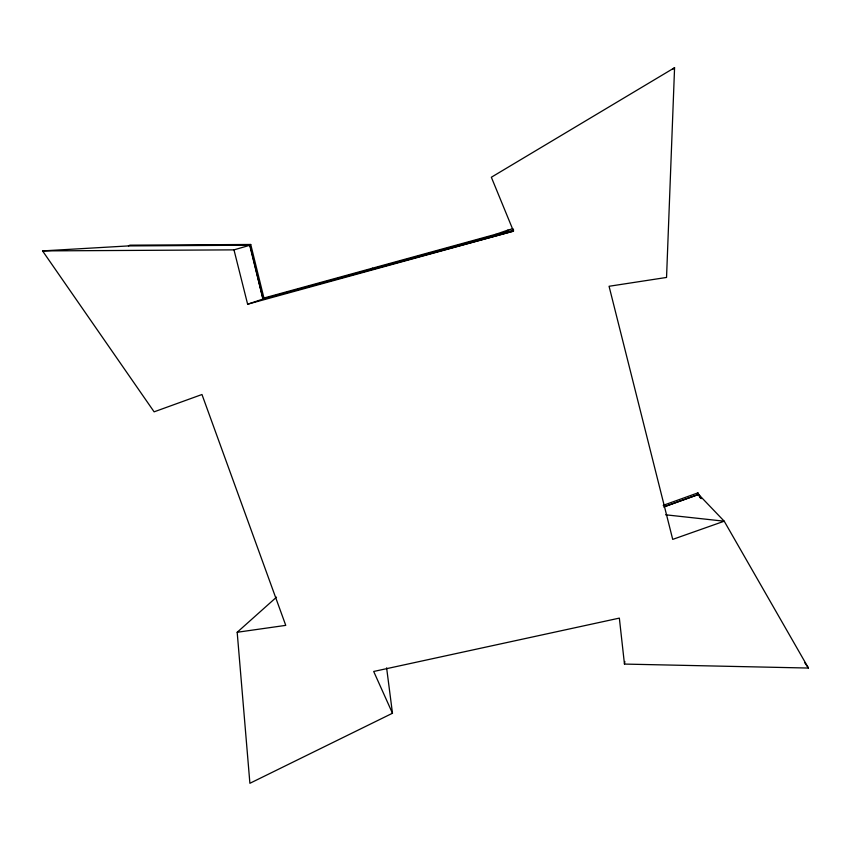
<?xml version="1.0" encoding="UTF-8"?>
<svg xmlns="http://www.w3.org/2000/svg" width="851" height="851" viewBox="0 0 851 851"><rect width="100%" height="100%" fill="white"/><g stroke="black" fill="none" stroke-linecap="round" stroke-linejoin="round"><path stroke-width="1.28" d="M237.184 632.272L285.755 625.368L201.974 394.513L154.116 411.831L42.55 250.907L233.982 249.864L247.63 304.211L513.483 231.142L491.346 177.242L674.577 67.708L666.546 277.447L609.061 286.276L672.715 539.385L724.222 521.206L808.45 668.046L624.464 664.078L619.347 618.113L373.695 671.471L392.471 713.244L249.896 783.292L237.184 632.272L276.511 597.157M624.464 664.078L624.847 661.472M507.547 231.812L507.866 230.1L512.962 228.696M495.825 235.025L496.016 234.206L507.866 230.1M371.898 269.097L372.504 268.171M496.016 234.206L263.938 298.031L262.98 299.041L247.63 304.211M672.609 69.442L674.577 67.708M263.938 298.031L250.737 244.471L249.715 245.311L262.98 299.041L513.483 231.142M663.195 505.356L697.894 492.889L701.213 498.643M664.801 506.568L698.373 494.516L700.341 497.931M663.631 506.983L698.597 494.42L724.222 521.206L665.631 514.802M504.877 232.674L508.43 231.451M233.982 249.864L250.003 245.216L262.98 299.041L513.664 230.121M42.55 250.907L128.458 245.918L250.003 245.216M250.737 244.471L129.948 245.173L128.427 245.854M804.674 662.663L808.45 668.046M698.597 494.42L700.575 497.856M697.894 492.889L698.373 494.516M386.62 667.875L392.471 713.244"/></g></svg>
